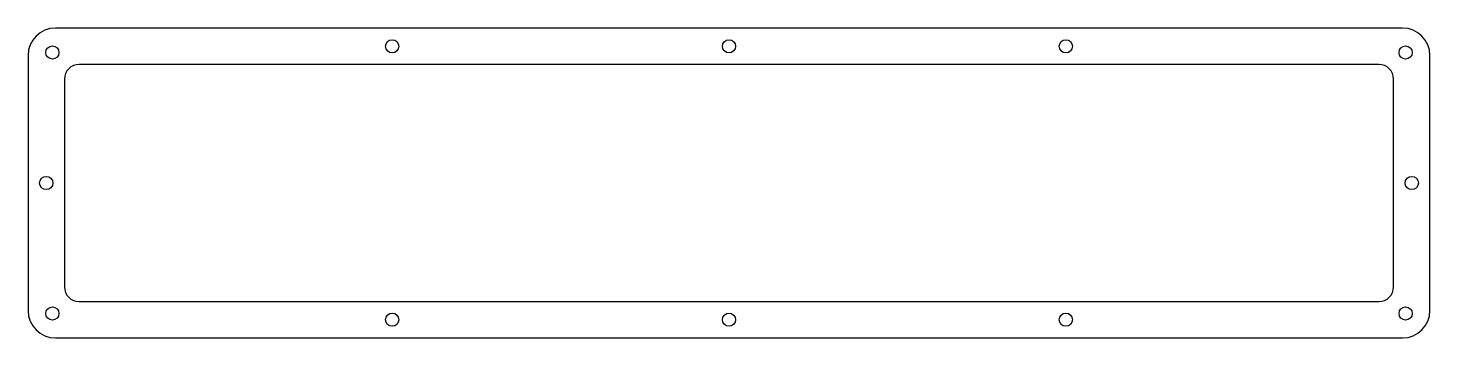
# Model space of a CAD drawing. Header units: millimetres. Extents: x -122 to 122, y -27 to 27.
import ezdxf

# ---------------------------------------------------------------- set-up
doc = ezdxf.new("R2010")
doc.units = ezdxf.units.MM

msp = doc.modelspace()

# ---------------------------------------------------------------- linework, layer by layer
at = {"color": 7, "linetype": 'Continuous', "lineweight": 25}
for p, q in [((117.47, 26.99), (-117.47, 26.99)), ((-122.24, 22.23), (-122.24, -22.23)), ((122.24, -22.23), (122.24, 22.23)), ((113.35, 20.64), (-113.35, 20.64)), ((-115.89, 18.1), (-115.89, -18.1)), ((115.89, -18.1), (115.89, 18.1)), ((-113.35, -20.64), (113.35, -20.64)), ((-117.47, -26.99), (117.47, -26.99))]:
    msp.add_line(p, q, dxfattribs=at)
for centre in [(-58.74, 23.81), (0, 23.81), (58.74, 23.81), (-117.99, 22.74), (117.99, 22.74), (-119.06, 0), (119.06, 0), (-117.99, -22.74), (117.99, -22.74), (-58.74, -23.81), (0, -23.81), (58.74, -23.81)]:
    msp.add_circle(centre, 1.15, dxfattribs=at)
for centre, radius, start, end in [((-117.47, 22.23), 4.76, 90, 180), ((117.47, 22.23), 4.76, 0, 90), ((-113.35, 18.1), 2.54, 90, 180), ((113.35, 18.1), 2.54, 0, 90), ((-113.35, -18.1), 2.54, 180, 270), ((113.35, -18.1), 2.54, 270, 0), ((-117.47, -22.23), 4.76, 180, 270), ((117.47, -22.23), 4.76, 270, 0)]:
    msp.add_arc(centre, radius, start, end, dxfattribs=at)

doc.saveas('drawing.dxf')
